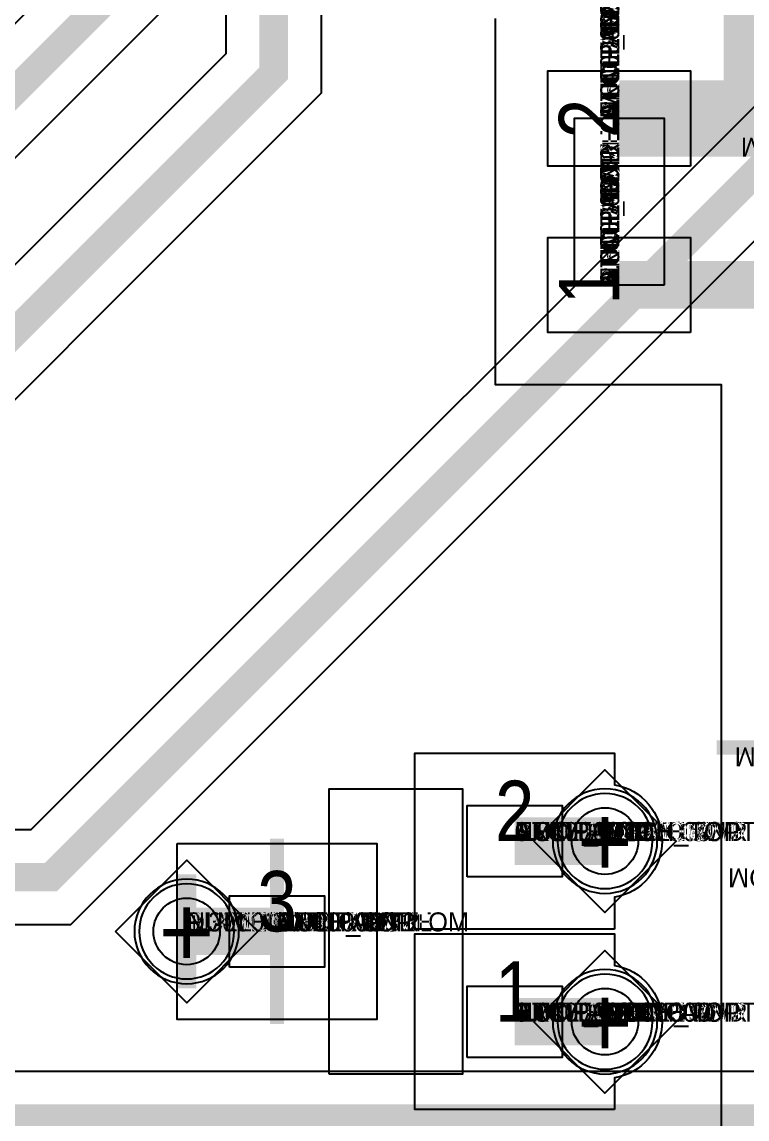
# Model space of a CAD drawing. Extents: x 0 to 323, y 0 to 320.
# Drawn here: x 19.28 to 26.91, y 187.98 to 199.52 of the extents above; entities that cross this region are included whole.
import ezdxf
from ezdxf.enums import TextEntityAlignment as Align

# ---------------------------------------------------------------- set-up
doc = ezdxf.new("R2010")
doc.units = 0
doc.header["$MEASUREMENT"] = 0
doc.layers.get('0').update_dxf_attribs({"linetype": 'CONTINUOUS'})
for name, color, linetype in [('CDN_FIGURES', 7, 'CONTINUOUS'), ('ETCH_BOTTOM', 7, 'CONTINUOUS'), ('ETCH_GND', 3, 'CONTINUOUS'), ('ETCH_INT1', 4, 'CONTINUOUS'), ('ETCH_INT2', 5, 'CONTINUOUS'), ('ETCH_PWR', 6, 'CONTINUOUS'), ('ETCH_TOP', 2, 'CONTINUOUS'), ('MANUFACTURING_NCLEGEND-1-6', 8, 'CONTINUOUS'), ('PACKAGE_GEOMETRY_ASSEMBLY_TOP', 11, 'CONTINUOUS'), ('PACKAGE_GEOMETRY_PIN_NUMBER', 9, 'CONTINUOUS')]:
    doc.layers.add(name, color=color, linetype=linetype)

# ---------------------------------------------------------------- blocks, each defined once
blk = doc.blocks.new('PAD_INFO')
for tag in ['SHAPE_TYPE', 'PAD_HEIGHT', 'PAD_LAYER', 'PAD_TYPE', 'PAD_WIDTH']:
    blk.add_attdef(tag, (0, 0), '', height=0.2)
at = {"flags": 2}
blk.add_attdef('CDN_TYPE', (0, 0), '', height=0.2, dxfattribs=at)
blk = doc.blocks.new('DRILL_INFO')
at = {"flags": 2}
blk.add_attdef('CDN_TYPE', (0, 0), '', height=0.2, dxfattribs=at)
for tag in ['FSHAPE', 'FCHAR', 'DRILL_HEIGHT', 'DIAMETER', 'PLATED', 'DRILL_WIDTH']:
    blk.add_attdef(tag, (0, 0), '', height=0.2)
blk = doc.blocks.new('VIA0700X0300')
at = {"layer": 'ETCH_BOTTOM'}
blk.add_circle((0, 0), 0.35, dxfattribs=at)
at = {"layer": 'ETCH_GND'}
blk.add_circle((0, 0), 0.35, dxfattribs=at)
at = {"layer": 'ETCH_INT1'}
blk.add_circle((0, 0), 0.35, dxfattribs=at)
at = {"layer": 'ETCH_INT2'}
blk.add_circle((0, 0), 0.35, dxfattribs=at)
at = {"layer": 'ETCH_PWR'}
blk.add_circle((0, 0), 0.35, dxfattribs=at)
at = {"layer": 'ETCH_TOP'}
blk.add_circle((0, 0), 0.35, dxfattribs=at)
ref = blk.add_blockref('PAD_INFO', (0, 0))
ref.add_attrib('PAD_LAYER', 'ETCH_TOP', (0, 0), dxfattribs={"height": 0.2})
ref.add_attrib('SHAPE_TYPE', 'NULL', (0, 0), dxfattribs={"height": 0.2})
ref.add_attrib('PAD_TYPE', 'ANTIPAD', (0, 0), dxfattribs={"height": 0.2})
ref.add_attrib('PAD_WIDTH', '0.000000', (0, 0), dxfattribs={"height": 0.2})
ref.add_attrib('PAD_HEIGHT', '0.000000', (0, 0), dxfattribs={"height": 0.2})
ref = blk.add_blockref('PAD_INFO', (0, 0))
ref.add_attrib('PAD_LAYER', 'ETCH_GND', (0, 0), dxfattribs={"height": 0.2})
ref.add_attrib('SHAPE_TYPE', 'NULL', (0, 0), dxfattribs={"height": 0.2})
ref.add_attrib('PAD_TYPE', 'ANTIPAD', (0, 0), dxfattribs={"height": 0.2})
ref.add_attrib('PAD_WIDTH', '0.000000', (0, 0), dxfattribs={"height": 0.2})
ref.add_attrib('PAD_HEIGHT', '0.000000', (0, 0), dxfattribs={"height": 0.2})
ref = blk.add_blockref('PAD_INFO', (0, 0))
ref.add_attrib('PAD_LAYER', 'ETCH_INT1', (0, 0), dxfattribs={"height": 0.2})
ref.add_attrib('SHAPE_TYPE', 'NULL', (0, 0), dxfattribs={"height": 0.2})
ref.add_attrib('PAD_TYPE', 'ANTIPAD', (0, 0), dxfattribs={"height": 0.2})
ref.add_attrib('PAD_WIDTH', '0.000000', (0, 0), dxfattribs={"height": 0.2})
ref.add_attrib('PAD_HEIGHT', '0.000000', (0, 0), dxfattribs={"height": 0.2})
ref = blk.add_blockref('PAD_INFO', (0, 0))
ref.add_attrib('PAD_LAYER', 'ETCH_INT2', (0, 0), dxfattribs={"height": 0.2})
ref.add_attrib('SHAPE_TYPE', 'NULL', (0, 0), dxfattribs={"height": 0.2})
ref.add_attrib('PAD_TYPE', 'ANTIPAD', (0, 0), dxfattribs={"height": 0.2})
ref.add_attrib('PAD_WIDTH', '0.000000', (0, 0), dxfattribs={"height": 0.2})
ref.add_attrib('PAD_HEIGHT', '0.000000', (0, 0), dxfattribs={"height": 0.2})
ref = blk.add_blockref('PAD_INFO', (0, 0))
ref.add_attrib('PAD_LAYER', 'ETCH_PWR', (0, 0), dxfattribs={"height": 0.2})
ref.add_attrib('SHAPE_TYPE', 'NULL', (0, 0), dxfattribs={"height": 0.2})
ref.add_attrib('PAD_TYPE', 'ANTIPAD', (0, 0), dxfattribs={"height": 0.2})
ref.add_attrib('PAD_WIDTH', '0.000000', (0, 0), dxfattribs={"height": 0.2})
ref.add_attrib('PAD_HEIGHT', '0.000000', (0, 0), dxfattribs={"height": 0.2})
ref = blk.add_blockref('PAD_INFO', (0, 0))
ref.add_attrib('PAD_LAYER', 'ETCH_BOTTOM', (0, 0), dxfattribs={"height": 0.2})
ref.add_attrib('SHAPE_TYPE', 'NULL', (0, 0), dxfattribs={"height": 0.2})
ref.add_attrib('PAD_TYPE', 'ANTIPAD', (0, 0), dxfattribs={"height": 0.2})
ref.add_attrib('PAD_WIDTH', '0.000000', (0, 0), dxfattribs={"height": 0.2})
ref.add_attrib('PAD_HEIGHT', '0.000000', (0, 0), dxfattribs={"height": 0.2})
ref = blk.add_blockref('PAD_INFO', (0, 0))
ref.add_attrib('PAD_LAYER', 'ETCH_TOP', (0, 0), dxfattribs={"height": 0.2})
ref.add_attrib('SHAPE_TYPE', 'NULL', (0, 0), dxfattribs={"height": 0.2})
ref.add_attrib('PAD_TYPE', 'THERMAL', (0, 0), dxfattribs={"height": 0.2})
ref.add_attrib('PAD_WIDTH', '0.000000', (0, 0), dxfattribs={"height": 0.2})
ref.add_attrib('PAD_HEIGHT', '0.000000', (0, 0), dxfattribs={"height": 0.2})
ref = blk.add_blockref('PAD_INFO', (0, 0))
ref.add_attrib('PAD_LAYER', 'ETCH_GND', (0, 0), dxfattribs={"height": 0.2})
ref.add_attrib('SHAPE_TYPE', 'NULL', (0, 0), dxfattribs={"height": 0.2})
ref.add_attrib('PAD_TYPE', 'THERMAL', (0, 0), dxfattribs={"height": 0.2})
ref.add_attrib('PAD_WIDTH', '0.000000', (0, 0), dxfattribs={"height": 0.2})
ref.add_attrib('PAD_HEIGHT', '0.000000', (0, 0), dxfattribs={"height": 0.2})
ref = blk.add_blockref('PAD_INFO', (0, 0))
ref.add_attrib('PAD_LAYER', 'ETCH_INT1', (0, 0), dxfattribs={"height": 0.2})
ref.add_attrib('SHAPE_TYPE', 'NULL', (0, 0), dxfattribs={"height": 0.2})
ref.add_attrib('PAD_TYPE', 'THERMAL', (0, 0), dxfattribs={"height": 0.2})
ref.add_attrib('PAD_WIDTH', '0.000000', (0, 0), dxfattribs={"height": 0.2})
ref.add_attrib('PAD_HEIGHT', '0.000000', (0, 0), dxfattribs={"height": 0.2})
ref = blk.add_blockref('PAD_INFO', (0, 0))
ref.add_attrib('PAD_LAYER', 'ETCH_INT2', (0, 0), dxfattribs={"height": 0.2})
ref.add_attrib('SHAPE_TYPE', 'NULL', (0, 0), dxfattribs={"height": 0.2})
ref.add_attrib('PAD_TYPE', 'THERMAL', (0, 0), dxfattribs={"height": 0.2})
ref.add_attrib('PAD_WIDTH', '0.000000', (0, 0), dxfattribs={"height": 0.2})
ref.add_attrib('PAD_HEIGHT', '0.000000', (0, 0), dxfattribs={"height": 0.2})
ref = blk.add_blockref('PAD_INFO', (0, 0))
ref.add_attrib('PAD_LAYER', 'ETCH_PWR', (0, 0), dxfattribs={"height": 0.2})
ref.add_attrib('SHAPE_TYPE', 'NULL', (0, 0), dxfattribs={"height": 0.2})
ref.add_attrib('PAD_TYPE', 'THERMAL', (0, 0), dxfattribs={"height": 0.2})
ref.add_attrib('PAD_WIDTH', '0.000000', (0, 0), dxfattribs={"height": 0.2})
ref.add_attrib('PAD_HEIGHT', '0.000000', (0, 0), dxfattribs={"height": 0.2})
ref = blk.add_blockref('PAD_INFO', (0, 0))
ref.add_attrib('PAD_LAYER', 'ETCH_BOTTOM', (0, 0), dxfattribs={"height": 0.2})
ref.add_attrib('SHAPE_TYPE', 'NULL', (0, 0), dxfattribs={"height": 0.2})
ref.add_attrib('PAD_TYPE', 'THERMAL', (0, 0), dxfattribs={"height": 0.2})
ref.add_attrib('PAD_WIDTH', '0.000000', (0, 0), dxfattribs={"height": 0.2})
ref.add_attrib('PAD_HEIGHT', '0.000000', (0, 0), dxfattribs={"height": 0.2})
ref = blk.add_blockref('PAD_INFO', (0, 0))
ref.add_attrib('PAD_LAYER', 'ETCH_TOP', (0, 0), dxfattribs={"height": 0.2})
ref.add_attrib('SHAPE_TYPE', 'CIRCLE', (0, 0), dxfattribs={"height": 0.2})
ref.add_attrib('PAD_TYPE', 'REGULAR', (0, 0), dxfattribs={"height": 0.2})
ref.add_attrib('PAD_WIDTH', '0.700000', (0, 0), dxfattribs={"height": 0.2})
ref.add_attrib('PAD_HEIGHT', '0.700000', (0, 0), dxfattribs={"height": 0.2})
ref = blk.add_blockref('PAD_INFO', (0, 0))
ref.add_attrib('PAD_LAYER', 'ETCH_GND', (0, 0), dxfattribs={"height": 0.2})
ref.add_attrib('SHAPE_TYPE', 'CIRCLE', (0, 0), dxfattribs={"height": 0.2})
ref.add_attrib('PAD_TYPE', 'REGULAR', (0, 0), dxfattribs={"height": 0.2})
ref.add_attrib('PAD_WIDTH', '0.700000', (0, 0), dxfattribs={"height": 0.2})
ref.add_attrib('PAD_HEIGHT', '0.700000', (0, 0), dxfattribs={"height": 0.2})
ref = blk.add_blockref('PAD_INFO', (0, 0))
ref.add_attrib('PAD_LAYER', 'ETCH_INT1', (0, 0), dxfattribs={"height": 0.2})
ref.add_attrib('SHAPE_TYPE', 'CIRCLE', (0, 0), dxfattribs={"height": 0.2})
ref.add_attrib('PAD_TYPE', 'REGULAR', (0, 0), dxfattribs={"height": 0.2})
ref.add_attrib('PAD_WIDTH', '0.700000', (0, 0), dxfattribs={"height": 0.2})
ref.add_attrib('PAD_HEIGHT', '0.700000', (0, 0), dxfattribs={"height": 0.2})
ref = blk.add_blockref('PAD_INFO', (0, 0))
ref.add_attrib('PAD_LAYER', 'ETCH_INT2', (0, 0), dxfattribs={"height": 0.2})
ref.add_attrib('SHAPE_TYPE', 'CIRCLE', (0, 0), dxfattribs={"height": 0.2})
ref.add_attrib('PAD_TYPE', 'REGULAR', (0, 0), dxfattribs={"height": 0.2})
ref.add_attrib('PAD_WIDTH', '0.700000', (0, 0), dxfattribs={"height": 0.2})
ref.add_attrib('PAD_HEIGHT', '0.700000', (0, 0), dxfattribs={"height": 0.2})
ref = blk.add_blockref('PAD_INFO', (0, 0))
ref.add_attrib('PAD_LAYER', 'ETCH_PWR', (0, 0), dxfattribs={"height": 0.2})
ref.add_attrib('SHAPE_TYPE', 'CIRCLE', (0, 0), dxfattribs={"height": 0.2})
ref.add_attrib('PAD_TYPE', 'REGULAR', (0, 0), dxfattribs={"height": 0.2})
ref.add_attrib('PAD_WIDTH', '0.700000', (0, 0), dxfattribs={"height": 0.2})
ref.add_attrib('PAD_HEIGHT', '0.700000', (0, 0), dxfattribs={"height": 0.2})
ref = blk.add_blockref('PAD_INFO', (0, 0))
ref.add_attrib('PAD_LAYER', 'ETCH_BOTTOM', (0, 0), dxfattribs={"height": 0.2})
ref.add_attrib('SHAPE_TYPE', 'CIRCLE', (0, 0), dxfattribs={"height": 0.2})
ref.add_attrib('PAD_TYPE', 'REGULAR', (0, 0), dxfattribs={"height": 0.2})
ref.add_attrib('PAD_WIDTH', '0.700000', (0, 0), dxfattribs={"height": 0.2})
ref.add_attrib('PAD_HEIGHT', '0.700000', (0, 0), dxfattribs={"height": 0.2})
ref = blk.add_blockref('DRILL_INFO', (0, 0))
ref.add_attrib('DIAMETER', '0.300000', (0, 0), dxfattribs={"height": 0.2})
ref.add_attrib('PLATED', 'PLATED', (0, 0), dxfattribs={"height": 0.2})
ref.add_attrib('FSHAPE', 'DIAMOND', (0, 0), dxfattribs={"height": 0.2})
ref.add_attrib('FCHAR', '+', (0, 0), dxfattribs={"height": 0.2})
ref.add_attrib('DRILL_WIDTH', '1.500000', (0, 0), dxfattribs={"height": 0.2})
ref.add_attrib('DRILL_HEIGHT', '1.500000', (0, 0), dxfattribs={"height": 0.2})
for tag in ['CDN_TYPE', 'PIN']:
    blk.add_attdef(tag, (0, 0), '', height=0.2)
at = {"flags": 2}
for tag in ['PSTKNAME', 'BBV']:
    blk.add_attdef(tag, (0, 0), '', height=0.2, dxfattribs=at)
blk = doc.blocks.new('FIGURE_DIAMOND')
at = {"layer": 'CDN_FIGURES'}
blk.add_lwpolyline([(-0.5, 0), (0, 0.5), (0.5, 0), (0, -0.5)], close=True, dxfattribs=at)
blk = doc.blocks.new('RC1000X1500TS')
at = {"layer": 'ETCH_TOP'}
blk.add_lwpolyline([(-0.5, -0.75), (-0.5, 0.75), (0.5, 0.75), (0.5, -0.75)], close=True, dxfattribs=at)
ref = blk.add_blockref('PAD_INFO', (0, 0))
ref.add_attrib('PAD_LAYER', 'ETCH_TOP', (0, 0), dxfattribs={"height": 0.2})
ref.add_attrib('SHAPE_TYPE', 'NULL', (0, 0), dxfattribs={"height": 0.2})
ref.add_attrib('PAD_TYPE', 'ANTIPAD', (0, 0), dxfattribs={"height": 0.2})
ref.add_attrib('PAD_WIDTH', '0.000000', (0, 0), dxfattribs={"height": 0.2})
ref.add_attrib('PAD_HEIGHT', '0.000000', (0, 0), dxfattribs={"height": 0.2})
ref = blk.add_blockref('PAD_INFO', (0, 0))
ref.add_attrib('PAD_LAYER', 'ETCH_GND', (0, 0), dxfattribs={"height": 0.2})
ref.add_attrib('SHAPE_TYPE', 'NULL', (0, 0), dxfattribs={"height": 0.2})
ref.add_attrib('PAD_TYPE', 'ANTIPAD', (0, 0), dxfattribs={"height": 0.2})
ref.add_attrib('PAD_WIDTH', '0.000000', (0, 0), dxfattribs={"height": 0.2})
ref.add_attrib('PAD_HEIGHT', '0.000000', (0, 0), dxfattribs={"height": 0.2})
ref = blk.add_blockref('PAD_INFO', (0, 0))
ref.add_attrib('PAD_LAYER', 'ETCH_INT1', (0, 0), dxfattribs={"height": 0.2})
ref.add_attrib('SHAPE_TYPE', 'NULL', (0, 0), dxfattribs={"height": 0.2})
ref.add_attrib('PAD_TYPE', 'ANTIPAD', (0, 0), dxfattribs={"height": 0.2})
ref.add_attrib('PAD_WIDTH', '0.000000', (0, 0), dxfattribs={"height": 0.2})
ref.add_attrib('PAD_HEIGHT', '0.000000', (0, 0), dxfattribs={"height": 0.2})
ref = blk.add_blockref('PAD_INFO', (0, 0))
ref.add_attrib('PAD_LAYER', 'ETCH_INT2', (0, 0), dxfattribs={"height": 0.2})
ref.add_attrib('SHAPE_TYPE', 'NULL', (0, 0), dxfattribs={"height": 0.2})
ref.add_attrib('PAD_TYPE', 'ANTIPAD', (0, 0), dxfattribs={"height": 0.2})
ref.add_attrib('PAD_WIDTH', '0.000000', (0, 0), dxfattribs={"height": 0.2})
ref.add_attrib('PAD_HEIGHT', '0.000000', (0, 0), dxfattribs={"height": 0.2})
ref = blk.add_blockref('PAD_INFO', (0, 0))
ref.add_attrib('PAD_LAYER', 'ETCH_PWR', (0, 0), dxfattribs={"height": 0.2})
ref.add_attrib('SHAPE_TYPE', 'NULL', (0, 0), dxfattribs={"height": 0.2})
ref.add_attrib('PAD_TYPE', 'ANTIPAD', (0, 0), dxfattribs={"height": 0.2})
ref.add_attrib('PAD_WIDTH', '0.000000', (0, 0), dxfattribs={"height": 0.2})
ref.add_attrib('PAD_HEIGHT', '0.000000', (0, 0), dxfattribs={"height": 0.2})
ref = blk.add_blockref('PAD_INFO', (0, 0))
ref.add_attrib('PAD_LAYER', 'ETCH_BOTTOM', (0, 0), dxfattribs={"height": 0.2})
ref.add_attrib('SHAPE_TYPE', 'NULL', (0, 0), dxfattribs={"height": 0.2})
ref.add_attrib('PAD_TYPE', 'ANTIPAD', (0, 0), dxfattribs={"height": 0.2})
ref.add_attrib('PAD_WIDTH', '0.000000', (0, 0), dxfattribs={"height": 0.2})
ref.add_attrib('PAD_HEIGHT', '0.000000', (0, 0), dxfattribs={"height": 0.2})
ref = blk.add_blockref('PAD_INFO', (0, 0))
ref.add_attrib('PAD_LAYER', 'ETCH_TOP', (0, 0), dxfattribs={"height": 0.2})
ref.add_attrib('SHAPE_TYPE', 'NULL', (0, 0), dxfattribs={"height": 0.2})
ref.add_attrib('PAD_TYPE', 'THERMAL', (0, 0), dxfattribs={"height": 0.2})
ref.add_attrib('PAD_WIDTH', '0.000000', (0, 0), dxfattribs={"height": 0.2})
ref.add_attrib('PAD_HEIGHT', '0.000000', (0, 0), dxfattribs={"height": 0.2})
ref = blk.add_blockref('PAD_INFO', (0, 0))
ref.add_attrib('PAD_LAYER', 'ETCH_GND', (0, 0), dxfattribs={"height": 0.2})
ref.add_attrib('SHAPE_TYPE', 'NULL', (0, 0), dxfattribs={"height": 0.2})
ref.add_attrib('PAD_TYPE', 'THERMAL', (0, 0), dxfattribs={"height": 0.2})
ref.add_attrib('PAD_WIDTH', '0.000000', (0, 0), dxfattribs={"height": 0.2})
ref.add_attrib('PAD_HEIGHT', '0.000000', (0, 0), dxfattribs={"height": 0.2})
ref = blk.add_blockref('PAD_INFO', (0, 0))
ref.add_attrib('PAD_LAYER', 'ETCH_INT1', (0, 0), dxfattribs={"height": 0.2})
ref.add_attrib('SHAPE_TYPE', 'NULL', (0, 0), dxfattribs={"height": 0.2})
ref.add_attrib('PAD_TYPE', 'THERMAL', (0, 0), dxfattribs={"height": 0.2})
ref.add_attrib('PAD_WIDTH', '0.000000', (0, 0), dxfattribs={"height": 0.2})
ref.add_attrib('PAD_HEIGHT', '0.000000', (0, 0), dxfattribs={"height": 0.2})
ref = blk.add_blockref('PAD_INFO', (0, 0))
ref.add_attrib('PAD_LAYER', 'ETCH_INT2', (0, 0), dxfattribs={"height": 0.2})
ref.add_attrib('SHAPE_TYPE', 'NULL', (0, 0), dxfattribs={"height": 0.2})
ref.add_attrib('PAD_TYPE', 'THERMAL', (0, 0), dxfattribs={"height": 0.2})
ref.add_attrib('PAD_WIDTH', '0.000000', (0, 0), dxfattribs={"height": 0.2})
ref.add_attrib('PAD_HEIGHT', '0.000000', (0, 0), dxfattribs={"height": 0.2})
ref = blk.add_blockref('PAD_INFO', (0, 0))
ref.add_attrib('PAD_LAYER', 'ETCH_PWR', (0, 0), dxfattribs={"height": 0.2})
ref.add_attrib('SHAPE_TYPE', 'NULL', (0, 0), dxfattribs={"height": 0.2})
ref.add_attrib('PAD_TYPE', 'THERMAL', (0, 0), dxfattribs={"height": 0.2})
ref.add_attrib('PAD_WIDTH', '0.000000', (0, 0), dxfattribs={"height": 0.2})
ref.add_attrib('PAD_HEIGHT', '0.000000', (0, 0), dxfattribs={"height": 0.2})
ref = blk.add_blockref('PAD_INFO', (0, 0))
ref.add_attrib('PAD_LAYER', 'ETCH_BOTTOM', (0, 0), dxfattribs={"height": 0.2})
ref.add_attrib('SHAPE_TYPE', 'NULL', (0, 0), dxfattribs={"height": 0.2})
ref.add_attrib('PAD_TYPE', 'THERMAL', (0, 0), dxfattribs={"height": 0.2})
ref.add_attrib('PAD_WIDTH', '0.000000', (0, 0), dxfattribs={"height": 0.2})
ref.add_attrib('PAD_HEIGHT', '0.000000', (0, 0), dxfattribs={"height": 0.2})
ref = blk.add_blockref('PAD_INFO', (0, 0))
ref.add_attrib('PAD_LAYER', 'ETCH_GND', (0, 0), dxfattribs={"height": 0.2})
ref.add_attrib('SHAPE_TYPE', 'NULL', (0, 0), dxfattribs={"height": 0.2})
ref.add_attrib('PAD_TYPE', 'REGULAR', (0, 0), dxfattribs={"height": 0.2})
ref.add_attrib('PAD_WIDTH', '0.000000', (0, 0), dxfattribs={"height": 0.2})
ref.add_attrib('PAD_HEIGHT', '0.000000', (0, 0), dxfattribs={"height": 0.2})
ref = blk.add_blockref('PAD_INFO', (0, 0))
ref.add_attrib('PAD_LAYER', 'ETCH_INT1', (0, 0), dxfattribs={"height": 0.2})
ref.add_attrib('SHAPE_TYPE', 'NULL', (0, 0), dxfattribs={"height": 0.2})
ref.add_attrib('PAD_TYPE', 'REGULAR', (0, 0), dxfattribs={"height": 0.2})
ref.add_attrib('PAD_WIDTH', '0.000000', (0, 0), dxfattribs={"height": 0.2})
ref.add_attrib('PAD_HEIGHT', '0.000000', (0, 0), dxfattribs={"height": 0.2})
ref = blk.add_blockref('PAD_INFO', (0, 0))
ref.add_attrib('PAD_LAYER', 'ETCH_INT2', (0, 0), dxfattribs={"height": 0.2})
ref.add_attrib('SHAPE_TYPE', 'NULL', (0, 0), dxfattribs={"height": 0.2})
ref.add_attrib('PAD_TYPE', 'REGULAR', (0, 0), dxfattribs={"height": 0.2})
ref.add_attrib('PAD_WIDTH', '0.000000', (0, 0), dxfattribs={"height": 0.2})
ref.add_attrib('PAD_HEIGHT', '0.000000', (0, 0), dxfattribs={"height": 0.2})
ref = blk.add_blockref('PAD_INFO', (0, 0))
ref.add_attrib('PAD_LAYER', 'ETCH_PWR', (0, 0), dxfattribs={"height": 0.2})
ref.add_attrib('SHAPE_TYPE', 'NULL', (0, 0), dxfattribs={"height": 0.2})
ref.add_attrib('PAD_TYPE', 'REGULAR', (0, 0), dxfattribs={"height": 0.2})
ref.add_attrib('PAD_WIDTH', '0.000000', (0, 0), dxfattribs={"height": 0.2})
ref.add_attrib('PAD_HEIGHT', '0.000000', (0, 0), dxfattribs={"height": 0.2})
ref = blk.add_blockref('PAD_INFO', (0, 0))
ref.add_attrib('PAD_LAYER', 'ETCH_BOTTOM', (0, 0), dxfattribs={"height": 0.2})
ref.add_attrib('SHAPE_TYPE', 'NULL', (0, 0), dxfattribs={"height": 0.2})
ref.add_attrib('PAD_TYPE', 'REGULAR', (0, 0), dxfattribs={"height": 0.2})
ref.add_attrib('PAD_WIDTH', '0.000000', (0, 0), dxfattribs={"height": 0.2})
ref.add_attrib('PAD_HEIGHT', '0.000000', (0, 0), dxfattribs={"height": 0.2})
ref = blk.add_blockref('DRILL_INFO', (0, 0))
ref.add_attrib('DIAMETER', '0.000000', (0, 0), dxfattribs={"height": 0.2})
ref.add_attrib('PLATED', 'PLATED', (0, 0), dxfattribs={"height": 0.2})
ref.add_attrib('FSHAPE', 'NULL', (0, 0), dxfattribs={"height": 0.2})
ref.add_attrib('DRILL_WIDTH', '0.000000', (0, 0), dxfattribs={"height": 0.2})
ref.add_attrib('DRILL_HEIGHT', '0.000000', (0, 0), dxfattribs={"height": 0.2})
ref = blk.add_blockref('PAD_INFO', (0, 0))
ref.add_attrib('PAD_LAYER', 'ETCH_TOP', (0, 0), dxfattribs={"height": 0.2})
ref.add_attrib('SHAPE_TYPE', 'RECTANGLE', (0, 0), dxfattribs={"height": 0.2})
ref.add_attrib('PAD_TYPE', 'REGULAR', (0, 0), dxfattribs={"height": 0.2})
ref.add_attrib('PAD_WIDTH', '1.000000', (0, 0), dxfattribs={"height": 0.2})
ref.add_attrib('PAD_HEIGHT', '1.500000', (0, 0), dxfattribs={"height": 0.2})
for tag in ['CDN_TYPE', 'PIN']:
    blk.add_attdef(tag, (0, 0), '', height=0.2)
at = {"flags": 2}
for tag in ['PSTKNAME', 'BBV']:
    blk.add_attdef(tag, (0, 0), '', height=0.2, dxfattribs=at)
blk = doc.blocks.new('F56')
at = {"layer": 'PACKAGE_GEOMETRY_ASSEMBLY_TOP'}
blk.add_lwpolyline([(0, -0.475), (1.75, -0.475), (1.75, 0.475), (0, 0.475)], close=True, dxfattribs=at)
at = {"layer": 'ETCH_TOP'}
ref = blk.add_blockref('RC1000X1500TS', (0, 0), dxfattribs=at)
ref.add_attrib('CDN_TYPE', 'PIN', (0, 0), dxfattribs={"height": 0.2})
ref.add_attrib('PIN', '1', (0, 0), dxfattribs={"height": 0.2})
ref = blk.add_blockref('RC1000X1500TS', (1.75, 0), dxfattribs=at)
ref.add_attrib('CDN_TYPE', 'PIN', (0, 0), dxfattribs={"height": 0.2})
ref.add_attrib('PIN', '2', (0, 0), dxfattribs={"height": 0.2})
at = {"flags": 2}
for tag in ['SYMBOL_TYPE', 'CDN_TYPE', 'REFDES']:
    blk.add_attdef(tag, (0, 0), '', height=0.2, dxfattribs=at)
blk = doc.blocks.new('RC1000X0750TS')
at = {"layer": 'ETCH_TOP'}
blk.add_lwpolyline([(-0.5, -0.375), (-0.5, 0.375), (0.5, 0.375), (0.5, -0.375)], close=True, dxfattribs=at)
ref = blk.add_blockref('PAD_INFO', (0, 0))
ref.add_attrib('PAD_LAYER', 'ETCH_TOP', (0, 0), dxfattribs={"height": 0.2})
ref.add_attrib('SHAPE_TYPE', 'NULL', (0, 0), dxfattribs={"height": 0.2})
ref.add_attrib('PAD_TYPE', 'ANTIPAD', (0, 0), dxfattribs={"height": 0.2})
ref.add_attrib('PAD_WIDTH', '0.000000', (0, 0), dxfattribs={"height": 0.2})
ref.add_attrib('PAD_HEIGHT', '0.000000', (0, 0), dxfattribs={"height": 0.2})
ref = blk.add_blockref('PAD_INFO', (0, 0))
ref.add_attrib('PAD_LAYER', 'ETCH_GND', (0, 0), dxfattribs={"height": 0.2})
ref.add_attrib('SHAPE_TYPE', 'NULL', (0, 0), dxfattribs={"height": 0.2})
ref.add_attrib('PAD_TYPE', 'ANTIPAD', (0, 0), dxfattribs={"height": 0.2})
ref.add_attrib('PAD_WIDTH', '0.000000', (0, 0), dxfattribs={"height": 0.2})
ref.add_attrib('PAD_HEIGHT', '0.000000', (0, 0), dxfattribs={"height": 0.2})
ref = blk.add_blockref('PAD_INFO', (0, 0))
ref.add_attrib('PAD_LAYER', 'ETCH_INT1', (0, 0), dxfattribs={"height": 0.2})
ref.add_attrib('SHAPE_TYPE', 'NULL', (0, 0), dxfattribs={"height": 0.2})
ref.add_attrib('PAD_TYPE', 'ANTIPAD', (0, 0), dxfattribs={"height": 0.2})
ref.add_attrib('PAD_WIDTH', '0.000000', (0, 0), dxfattribs={"height": 0.2})
ref.add_attrib('PAD_HEIGHT', '0.000000', (0, 0), dxfattribs={"height": 0.2})
ref = blk.add_blockref('PAD_INFO', (0, 0))
ref.add_attrib('PAD_LAYER', 'ETCH_INT2', (0, 0), dxfattribs={"height": 0.2})
ref.add_attrib('SHAPE_TYPE', 'NULL', (0, 0), dxfattribs={"height": 0.2})
ref.add_attrib('PAD_TYPE', 'ANTIPAD', (0, 0), dxfattribs={"height": 0.2})
ref.add_attrib('PAD_WIDTH', '0.000000', (0, 0), dxfattribs={"height": 0.2})
ref.add_attrib('PAD_HEIGHT', '0.000000', (0, 0), dxfattribs={"height": 0.2})
ref = blk.add_blockref('PAD_INFO', (0, 0))
ref.add_attrib('PAD_LAYER', 'ETCH_PWR', (0, 0), dxfattribs={"height": 0.2})
ref.add_attrib('SHAPE_TYPE', 'NULL', (0, 0), dxfattribs={"height": 0.2})
ref.add_attrib('PAD_TYPE', 'ANTIPAD', (0, 0), dxfattribs={"height": 0.2})
ref.add_attrib('PAD_WIDTH', '0.000000', (0, 0), dxfattribs={"height": 0.2})
ref.add_attrib('PAD_HEIGHT', '0.000000', (0, 0), dxfattribs={"height": 0.2})
ref = blk.add_blockref('PAD_INFO', (0, 0))
ref.add_attrib('PAD_LAYER', 'ETCH_BOTTOM', (0, 0), dxfattribs={"height": 0.2})
ref.add_attrib('SHAPE_TYPE', 'NULL', (0, 0), dxfattribs={"height": 0.2})
ref.add_attrib('PAD_TYPE', 'ANTIPAD', (0, 0), dxfattribs={"height": 0.2})
ref.add_attrib('PAD_WIDTH', '0.000000', (0, 0), dxfattribs={"height": 0.2})
ref.add_attrib('PAD_HEIGHT', '0.000000', (0, 0), dxfattribs={"height": 0.2})
ref = blk.add_blockref('PAD_INFO', (0, 0))
ref.add_attrib('PAD_LAYER', 'ETCH_TOP', (0, 0), dxfattribs={"height": 0.2})
ref.add_attrib('SHAPE_TYPE', 'NULL', (0, 0), dxfattribs={"height": 0.2})
ref.add_attrib('PAD_TYPE', 'THERMAL', (0, 0), dxfattribs={"height": 0.2})
ref.add_attrib('PAD_WIDTH', '0.000000', (0, 0), dxfattribs={"height": 0.2})
ref.add_attrib('PAD_HEIGHT', '0.000000', (0, 0), dxfattribs={"height": 0.2})
ref = blk.add_blockref('PAD_INFO', (0, 0))
ref.add_attrib('PAD_LAYER', 'ETCH_GND', (0, 0), dxfattribs={"height": 0.2})
ref.add_attrib('SHAPE_TYPE', 'NULL', (0, 0), dxfattribs={"height": 0.2})
ref.add_attrib('PAD_TYPE', 'THERMAL', (0, 0), dxfattribs={"height": 0.2})
ref.add_attrib('PAD_WIDTH', '0.000000', (0, 0), dxfattribs={"height": 0.2})
ref.add_attrib('PAD_HEIGHT', '0.000000', (0, 0), dxfattribs={"height": 0.2})
ref = blk.add_blockref('PAD_INFO', (0, 0))
ref.add_attrib('PAD_LAYER', 'ETCH_INT1', (0, 0), dxfattribs={"height": 0.2})
ref.add_attrib('SHAPE_TYPE', 'NULL', (0, 0), dxfattribs={"height": 0.2})
ref.add_attrib('PAD_TYPE', 'THERMAL', (0, 0), dxfattribs={"height": 0.2})
ref.add_attrib('PAD_WIDTH', '0.000000', (0, 0), dxfattribs={"height": 0.2})
ref.add_attrib('PAD_HEIGHT', '0.000000', (0, 0), dxfattribs={"height": 0.2})
ref = blk.add_blockref('PAD_INFO', (0, 0))
ref.add_attrib('PAD_LAYER', 'ETCH_INT2', (0, 0), dxfattribs={"height": 0.2})
ref.add_attrib('SHAPE_TYPE', 'NULL', (0, 0), dxfattribs={"height": 0.2})
ref.add_attrib('PAD_TYPE', 'THERMAL', (0, 0), dxfattribs={"height": 0.2})
ref.add_attrib('PAD_WIDTH', '0.000000', (0, 0), dxfattribs={"height": 0.2})
ref.add_attrib('PAD_HEIGHT', '0.000000', (0, 0), dxfattribs={"height": 0.2})
ref = blk.add_blockref('PAD_INFO', (0, 0))
ref.add_attrib('PAD_LAYER', 'ETCH_PWR', (0, 0), dxfattribs={"height": 0.2})
ref.add_attrib('SHAPE_TYPE', 'NULL', (0, 0), dxfattribs={"height": 0.2})
ref.add_attrib('PAD_TYPE', 'THERMAL', (0, 0), dxfattribs={"height": 0.2})
ref.add_attrib('PAD_WIDTH', '0.000000', (0, 0), dxfattribs={"height": 0.2})
ref.add_attrib('PAD_HEIGHT', '0.000000', (0, 0), dxfattribs={"height": 0.2})
ref = blk.add_blockref('PAD_INFO', (0, 0))
ref.add_attrib('PAD_LAYER', 'ETCH_BOTTOM', (0, 0), dxfattribs={"height": 0.2})
ref.add_attrib('SHAPE_TYPE', 'NULL', (0, 0), dxfattribs={"height": 0.2})
ref.add_attrib('PAD_TYPE', 'THERMAL', (0, 0), dxfattribs={"height": 0.2})
ref.add_attrib('PAD_WIDTH', '0.000000', (0, 0), dxfattribs={"height": 0.2})
ref.add_attrib('PAD_HEIGHT', '0.000000', (0, 0), dxfattribs={"height": 0.2})
ref = blk.add_blockref('PAD_INFO', (0, 0))
ref.add_attrib('PAD_LAYER', 'ETCH_TOP', (0, 0), dxfattribs={"height": 0.2})
ref.add_attrib('SHAPE_TYPE', 'RECTANGLE', (0, 0), dxfattribs={"height": 0.2})
ref.add_attrib('PAD_TYPE', 'REGULAR', (0, 0), dxfattribs={"height": 0.2})
ref.add_attrib('PAD_WIDTH', '1.000000', (0, 0), dxfattribs={"height": 0.2})
ref.add_attrib('PAD_HEIGHT', '0.750000', (0, 0), dxfattribs={"height": 0.2})
ref = blk.add_blockref('PAD_INFO', (0, 0))
ref.add_attrib('PAD_LAYER', 'ETCH_GND', (0, 0), dxfattribs={"height": 0.2})
ref.add_attrib('SHAPE_TYPE', 'NULL', (0, 0), dxfattribs={"height": 0.2})
ref.add_attrib('PAD_TYPE', 'REGULAR', (0, 0), dxfattribs={"height": 0.2})
ref.add_attrib('PAD_WIDTH', '0.000000', (0, 0), dxfattribs={"height": 0.2})
ref.add_attrib('PAD_HEIGHT', '0.000000', (0, 0), dxfattribs={"height": 0.2})
ref = blk.add_blockref('PAD_INFO', (0, 0))
ref.add_attrib('PAD_LAYER', 'ETCH_INT1', (0, 0), dxfattribs={"height": 0.2})
ref.add_attrib('SHAPE_TYPE', 'NULL', (0, 0), dxfattribs={"height": 0.2})
ref.add_attrib('PAD_TYPE', 'REGULAR', (0, 0), dxfattribs={"height": 0.2})
ref.add_attrib('PAD_WIDTH', '0.000000', (0, 0), dxfattribs={"height": 0.2})
ref.add_attrib('PAD_HEIGHT', '0.000000', (0, 0), dxfattribs={"height": 0.2})
ref = blk.add_blockref('PAD_INFO', (0, 0))
ref.add_attrib('PAD_LAYER', 'ETCH_INT2', (0, 0), dxfattribs={"height": 0.2})
ref.add_attrib('SHAPE_TYPE', 'NULL', (0, 0), dxfattribs={"height": 0.2})
ref.add_attrib('PAD_TYPE', 'REGULAR', (0, 0), dxfattribs={"height": 0.2})
ref.add_attrib('PAD_WIDTH', '0.000000', (0, 0), dxfattribs={"height": 0.2})
ref.add_attrib('PAD_HEIGHT', '0.000000', (0, 0), dxfattribs={"height": 0.2})
ref = blk.add_blockref('PAD_INFO', (0, 0))
ref.add_attrib('PAD_LAYER', 'ETCH_PWR', (0, 0), dxfattribs={"height": 0.2})
ref.add_attrib('SHAPE_TYPE', 'NULL', (0, 0), dxfattribs={"height": 0.2})
ref.add_attrib('PAD_TYPE', 'REGULAR', (0, 0), dxfattribs={"height": 0.2})
ref.add_attrib('PAD_WIDTH', '0.000000', (0, 0), dxfattribs={"height": 0.2})
ref.add_attrib('PAD_HEIGHT', '0.000000', (0, 0), dxfattribs={"height": 0.2})
ref = blk.add_blockref('PAD_INFO', (0, 0))
ref.add_attrib('PAD_LAYER', 'ETCH_BOTTOM', (0, 0), dxfattribs={"height": 0.2})
ref.add_attrib('SHAPE_TYPE', 'NULL', (0, 0), dxfattribs={"height": 0.2})
ref.add_attrib('PAD_TYPE', 'REGULAR', (0, 0), dxfattribs={"height": 0.2})
ref.add_attrib('PAD_WIDTH', '0.000000', (0, 0), dxfattribs={"height": 0.2})
ref.add_attrib('PAD_HEIGHT', '0.000000', (0, 0), dxfattribs={"height": 0.2})
ref = blk.add_blockref('DRILL_INFO', (0, 0))
ref.add_attrib('DIAMETER', '0.000000', (0, 0), dxfattribs={"height": 0.2})
ref.add_attrib('PLATED', 'PLATED', (0, 0), dxfattribs={"height": 0.2})
ref.add_attrib('FSHAPE', 'NULL', (0, 0), dxfattribs={"height": 0.2})
ref.add_attrib('DRILL_WIDTH', '0.000000', (0, 0), dxfattribs={"height": 0.2})
ref.add_attrib('DRILL_HEIGHT', '0.000000', (0, 0), dxfattribs={"height": 0.2})
for tag in ['CDN_TYPE', 'PIN']:
    blk.add_attdef(tag, (0, 0), '', height=0.2)
at = {"flags": 2}
for tag in ['PSTKNAME', 'BBV']:
    blk.add_attdef(tag, (0, 0), '', height=0.2, dxfattribs=at)
blk = doc.blocks.new('F341')
at = {"layer": 'PACKAGE_GEOMETRY_ASSEMBLY_TOP'}
blk.add_lwpolyline([(-1.95, -0.55), (-1.95, 2.45), (-0.55, 2.45), (-0.55, -0.55)], close=True, dxfattribs=at)
at = {"layer": 'ETCH_TOP'}
ref = blk.add_blockref('RC1000X0750TS', (0, 1.9), dxfattribs=at)
ref.add_attrib('CDN_TYPE', 'PIN', (0, 0), dxfattribs={"height": 0.2})
ref.add_attrib('PIN', '2', (0, 0), dxfattribs={"height": 0.2})
ref = blk.add_blockref('RC1000X0750TS', (-2.5, 0.95), dxfattribs=at)
ref.add_attrib('CDN_TYPE', 'PIN', (0, 0), dxfattribs={"height": 0.2})
ref.add_attrib('PIN', '3', (0, 0), dxfattribs={"height": 0.2})
ref = blk.add_blockref('RC1000X0750TS', (0, 0), dxfattribs=at)
ref.add_attrib('CDN_TYPE', 'PIN', (0, 0), dxfattribs={"height": 0.2})
ref.add_attrib('PIN', '1', (0, 0), dxfattribs={"height": 0.2})
at = {"flags": 2}
for tag in ['SYMBOL_TYPE', 'CDN_TYPE', 'REFDES']:
    blk.add_attdef(tag, (0, 0), '', height=0.2, dxfattribs=at)

msp = doc.modelspace()

# ---------------------------------------------------------------- linework, layer by layer
at = {"layer": 'ETCH_BOTTOM'}
for points, format in [([(16.013, 193.065, 0.3, 0.3, 0), (21.928, 198.98, 0.3, 0.3, 0), (21.928, 221.705, 0.3, 0.3, 0), (23.213, 221.705, 0.3, 0.3, 0)], "xyseb"), ([(22.428, 218.905), (22.428, 198.773), (17.099, 193.444, -4.370474), (16.391, 194.151), (21.428, 199.188), (21.428, 221.135)], "xyb"), ([(21.013, 189.955, 0.2, 0.2, 0), (21.013, 190.556, 0.2, 0.2, 0)], "xyseb"), ([(21.013, 189.355, 0.2, 0.2, 0), (21.013, 189.955, 0.2, 0.2, 0)], "xyseb")]:
    msp.add_lwpolyline(points, format=format, dxfattribs=at)
for points in [[(25.963, 190.905, 1), (24.863, 190.905, 1)], [(21.563, 189.955, 1), (20.463, 189.955, 1)], [(25.963, 189.005, 1), (24.863, 189.005, 1)]]:
    msp.add_lwpolyline(points, format="xyb", close=True, dxfattribs=at)
at = {"layer": 'ETCH_GND'}
for points in [[(25.913, 190.905, 1), (24.913, 190.905, 1)], [(25.913, 189.005, 1), (24.913, 189.005, 1)]]:
    msp.add_lwpolyline(points, format="xyb", close=True, dxfattribs=at)
at = {"layer": 'ETCH_INT1'}
for points, format in [([(161.663, 263.105, 0.3, 0.3, 0), (166.833, 257.935, 0.3, 0.3, 0), (166.833, 245.955, 0.3, 0.3, 0), (166.863, 245.925, 0.3, 0.3, 0), (166.863, 245.386, 0.3, 0.3, 0), (166.833, 245.356, 0.3, 0.3, 0), (166.833, 226.175, 0.3, 0.3, 0), (147.643, 206.985, 0.3, 0.3, 0), (128.812, 206.985, 0.3, 0.3, 0), (128.782, 206.955, 0.3, 0.3, 0), (128.243, 206.955, 0.3, 0.3, 0), (128.213, 206.985, 0.3, 0.3, 0), (127.193, 206.985, 0.3, 0.3, 0), (125.613, 205.405, 0.3, 0.3, 0), (91.613, 205.405, 0.3, 0.3, 0), (91.093, 204.885, 0.3, 0.3, 0), (25.293, 204.885, 0.3, 0.3, 0), (16.013, 195.605, 0.3, 0.3, 0)], "xyseb"), ([(91.063, 204.385), (75.529, 204.385, -1.457307), (74.596, 204.385), (56.529, 204.385, -1.457307), (55.596, 204.385), (38.007, 204.385, -1.643726), (37.119, 204.385), (25.5, 204.385), (17.019, 195.905, -3.946277), (16.312, 196.612), (25.086, 205.386), (90.392, 205.386, -1.157049)], "xyb")]:
    msp.add_lwpolyline(points, format=format, dxfattribs=at)
for points in [[(25.913, 190.905, 1), (24.913, 190.905, 1)], [(21.513, 189.955, 1), (20.513, 189.955, 1)]]:
    msp.add_lwpolyline(points, format="xyb", close=True, dxfattribs=at)
at = {"layer": 'ETCH_INT2'}
for points, format in [([(43.713, 222.555, 0.3, 0.3, 0), (43.713, 222.505, 0.3, 0.3, 0), (40.263, 219.055, 0.3, 0.3, 0), (40.263, 211.282, 0.3, 0.3, 0), (39.686, 210.705, 0.3, 0.3, 0), (39.643, 210.705, 0.3, 0.3, 0), (39.263, 210.325, 0.3, 0.3, 0), (39.263, 209.455, 0.3, 0.3, 0), (36.943, 207.135, 0.3, 0.3, 0), (36.943, 204.455, 0.3, 0.3, 0), (36.913, 204.425, 0.3, 0.3, 0), (36.913, 202.025, 0.3, 0.3, 0), (34.543, 199.655, 0.3, 0.3, 0), (28.713, 199.655, 0.3, 0.3, 0), (19.583, 190.525, 0.3, 0.3, 0), (16.013, 190.525, 0.3, 0.3, 0)], "xyseb"), ([(69.843, 211.905, 0.3, 0.3, 0), (67.998, 210.06, 0.3, 0.3, 0), (67.998, 206.801, 0.3, 0.3, 0), (68.613, 206.186, 0.3, 0.3, 0), (68.613, 204.055, 0.3, 0.3, 0), (66.263, 201.705, 0.3, 0.3, 0), (66.243, 201.705, 0.3, 0.3, 0), (65.863, 201.325, 0.3, 0.3, 0), (65.863, 201.305, 0.3, 0.3, 0), (52.543, 187.985, 0.3, 0.3, 0), (32.802, 187.985, 0.3, 0.3, 0), (32.782, 188.005, 0.3, 0.3, 0), (32.243, 188.005, 0.3, 0.3, 0), (32.223, 187.985, 0.3, 0.3, 0), (16.013, 187.985, 0.3, 0.3, 0)], "xyseb"), ([(37.398, 201.804), (34.75, 199.155), (28.92, 199.155), (19.79, 190.025), (16.936, 190.025, -3.946266), (16.936, 191.026), (19.376, 191.026), (28.506, 200.156)], "xyb"), ([(66.076, 200.812), (52.75, 187.485), (50.053, 187.485, -6.965178), (49.772, 187.485), (32.996, 187.485, -1.304548), (32.03, 187.485), (16.936, 187.485, -3.946266), (16.936, 188.486), (32.016, 188.486), (32.036, 188.506), (32.989, 188.506), (33.009, 188.486), (52.336, 188.486), (54.888, 191.038, -9.823898), (55.03, 191.18), (65.363, 201.513)], "xyb")]:
    msp.add_lwpolyline(points, format=format, dxfattribs=at)
for points in [[(21.513, 189.955, 1), (20.513, 189.955, 1)], [(25.913, 189.005, 1), (24.913, 189.005, 1)]]:
    msp.add_lwpolyline(points, format="xyb", close=True, dxfattribs=at)
at = {"layer": 'ETCH_PWR'}
for points in [[(21.513, 189.955, 1), (20.513, 189.955, 1)], [(25.913, 189.005, 1), (24.913, 189.005, 1)]]:
    msp.add_lwpolyline(points, format="xyb", close=True, dxfattribs=at)
at = {"layer": 'ETCH_TOP'}
for points, format in [([(27.548, 198.505, 0.8, 0.8, 0), (27.063, 198.99, 0.8, 0.8, 0), (27.063, 200.455, 0.8, 0.8, 0)], "xyseb"), ([(37.938, 159.854), (27.188, 159.854), (27.188, 162.205), (28.615, 162.205), (23.963, 166.857), (23.963, 172.205), (23.263, 172.205), (23.263, 176.155), (23.113, 176.155, -1), (23.113, 177.356), (23.263, 177.356), (23.263, 177.655), (23.113, 177.655, -1), (23.113, 178.856), (23.263, 178.856), (23.263, 183.056), (24.263, 183.056), (24.263, 186.806), (26.638, 186.806), (26.638, 195.705), (24.263, 195.705), (24.263, 199.556)], "xyb"), ([(25.563, 198.505, 0.8, 0.8, 0), (27.548, 198.505, 0.8, 0.8, 0)], "xyseb"), ([(25.563, 196.755, 0.5, 0.5, 0), (27.598, 196.755, 0.5, 0.5, 0), (27.813, 196.97, 0.5, 0.5, 0)], "xyseb"), ([(26.587, 191.89, 0.15, 0.15, 0), (27.813, 191.89, 0.15, 0.15, 0)], "xyseb"), ([(24.463, 190.905, 0.5, 0.5, 0), (25.413, 190.905, 0.5, 0.5, 0)], "xyseb"), ([(21.963, 189.955, 0.15, 0.15, 0), (21.963, 190.931, 0.15, 0.15, 0)], "xyseb"), ([(21.963, 189.955, 0.5, 0.5, 0), (21.013, 189.955, 0.5, 0.5, 0)], "xyseb"), ([(21.963, 188.98, 0.15, 0.15, 0), (21.963, 189.955, 0.15, 0.15, 0)], "xyseb"), ([(24.463, 189.005, 0.5, 0.5, 0), (25.413, 189.005, 0.5, 0.5, 0)], "xyseb")]:
    msp.add_lwpolyline(points, format=format, dxfattribs=at)
for points in [[(25.513, 189.98), (23.413, 189.98), (23.413, 191.831), (25.513, 191.831), (25.513, 191.497, -0.845035), (25.513, 190.314)], [(25.513, 188.08), (23.413, 188.08), (23.413, 189.931), (25.513, 189.931), (25.513, 189.597, -0.845035), (25.513, 188.414)]]:
    msp.add_lwpolyline(points, format="xyb", close=True, dxfattribs=at)
msp.add_lwpolyline([(20.913, 190.881), (23.013, 190.881), (23.013, 189.03), (20.913, 189.03)], close=True, dxfattribs=at)

# ---------------------------------------------------------------- block references
at = {"rotation": 90}
msp.add_blockref('F56', (25.563, 196.755), dxfattribs=at)
msp.add_blockref('F341', (24.463, 189.005))
at = {"layer": 'ETCH_TOP', "rotation": 180}
for p in [(28.863, 198.305), (28.798, 191.89), (28.728, 190.62)]:
    msp.add_blockref('VIA0700X0300', p, dxfattribs=at)
at = {"layer": 'ETCH_TOP'}
for p in [(25.413, 190.905), (21.013, 189.955), (25.413, 189.005)]:
    msp.add_blockref('VIA0700X0300', p, dxfattribs=at)
at = {"layer": 'MANUFACTURING_NCLEGEND-1-6', "xscale": 1.5, "yscale": 1.5}
for p in [(25.413, 190.905), (21.013, 189.955), (25.413, 189.005)]:
    msp.add_blockref('FIGURE_DIAMOND', p, dxfattribs=at)

# ---------------------------------------------------------------- texts
at = {"layer": 'MANUFACTURING_NCLEGEND-1-6'}
for p in [(25.413, 190.905), (21.013, 189.955), (25.413, 189.005)]:
    msp.add_text('+', height=0.75, dxfattribs=at).set_placement(p, align=Align.MIDDLE_CENTER)
at = {"layer": 'PACKAGE_GEOMETRY_PIN_NUMBER', "width": 0.88}
for s, p in [('2', (25.563, 198.505)), ('1', (25.563, 196.755))]:
    msp.add_text(s, height=0.635, rotation=90, dxfattribs=at).set_placement(p, align=Align.CENTER)
at = {"layer": 'PACKAGE_GEOMETRY_PIN_NUMBER', "width": 0.87874}
for s, p in [('2', (24.463, 190.905)), ('3', (21.963, 189.955)), ('1', (24.463, 189.005))]:
    msp.add_text(s, height=0.635, dxfattribs=at).set_placement(p, align=Align.CENTER)

doc.saveas('drawing.dxf')
